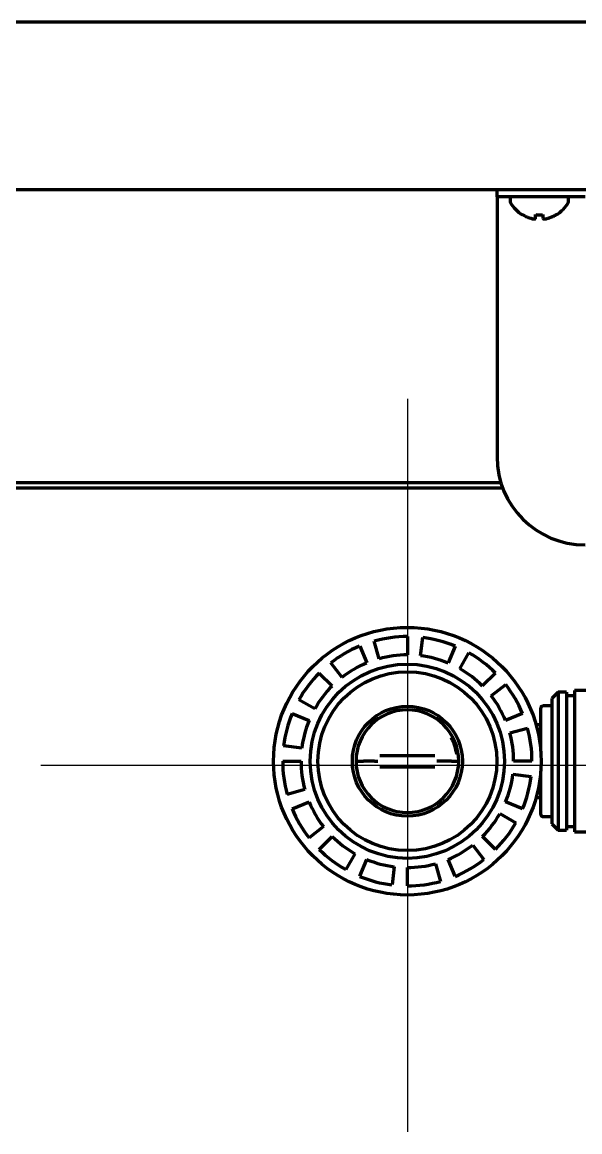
# Model space of a CAD drawing. Header units: inches. Extents: x -2983 to 7024, y 422 to 5529.
# Drawn here: x 6654.2 to 6730.2, y 2143.3 to 2294.7 of the extents above; entities that cross this region are included whole.
import ezdxf

# ---------------------------------------------------------------- set-up
doc = ezdxf.new("R2010")
doc.units = ezdxf.units.IN

# ---------------------------------------------------------------- blocks, each defined once
blk = doc.blocks.new('A$C773D0E90')
at = {"color": 4}
for p, q in [((0, 50), (0, -50)), ((-50, 0), (50, 0))]:
    blk.add_line(p, q, dxfattribs=at)

msp = doc.modelspace()

# ---------------------------------------------------------------- linework, layer by layer
at = {"linetype": 'Continuous', "lineweight": 70}
for p, q in [((6963.72, 2294.69), (6119.52, 2294.69)), ((6102.62, 2271.89), (6980.62, 2271.89)), ((6718.95, 2270.89), (6718.95, 2271.89)), ((6718.95, 2270.89), (6718.95, 2269.89)), ((6722.95, 2270.89), (6718.95, 2270.89)), ((6720.72, 2270.49), (6720.72, 2270.29)), ((6730.95, 2270.89), (6722.95, 2270.89)), ((6728.72, 2270.29), (6728.72, 2270.49)), ((6718.95, 2269.89), (6718.95, 2235.39)), ((6722.42, 2268.41), (6722.42, 2268.45)), ((6727.02, 2268.45), (6727.02, 2268.41)), ((6601.91, 2231.89), (6719.47, 2231.89)), ((6601.92, 2231.19), (6719.71, 2231.19)), ((6702.87, 2207.87), (6702.2, 2210.28)), ((6706.72, 2210.89), (6706.72, 2208.39)), ((6708.51, 2208.28), (6708.82, 2210.76)), ((6700.22, 2209.6), (6701.18, 2207.29)), ((6713.23, 2209.6), (6712.27, 2207.29)), ((6713.88, 2206.5), (6715.11, 2208.68)), ((6697.81, 2205.33), (6696.27, 2207.3)), ((6694.7, 2205.91), (6696.47, 2204.15)), ((6718.75, 2205.91), (6716.98, 2204.15)), ((6718.16, 2202.8), (6720.13, 2204.34)), ((6694.11, 2201.05), (6691.94, 2202.28)), ((6727.27, 2203.29), (6726.42, 2202.44)), ((6726.42, 2202.44), (6726.42, 2185.34)), ((6728.42, 2203.29), (6727.27, 2203.29)), ((6727.27, 2203.29), (6727.27, 2184.49)), ((6728.42, 2203.29), (6728.42, 2184.49)), ((6729.52, 2202.79), (6728.42, 2202.79)), ((6729.52, 2203.54), (6729.52, 2184.24)), ((6739.92, 2203.54), (6729.52, 2203.54)), ((6724.92, 2195.24), (6724.92, 2201.14)), ((6726.42, 2201.44), (6725.22, 2201.44)), ((6691.02, 2200.4), (6693.33, 2199.44)), ((6722.43, 2200.4), (6720.12, 2199.44)), ((6720.7, 2197.75), (6723.11, 2198.41)), ((6724.92, 2198.87), (6724.28, 2198.87)), ((6692.33, 2195.68), (6689.85, 2195.98)), ((6704.15, 2194.64), (6702.99, 2194.64)), ((6704.89, 2194.64), (6704.15, 2194.64)), ((6708.56, 2194.64), (6704.89, 2194.64)), ((6709.3, 2194.64), (6708.56, 2194.64)), ((6710.46, 2194.64), (6709.3, 2194.64)), ((6689.72, 2193.89), (6692.22, 2193.89)), ((6702.23, 2193.89), (6700.72, 2193.89)), ((6702.99, 2193.14), (6704.15, 2193.14)), ((6704.15, 2193.14), (6704.89, 2193.14)), ((6704.89, 2193.14), (6708.56, 2193.14)), ((6708.56, 2193.14), (6709.3, 2193.14)), ((6709.3, 2193.14), (6710.46, 2193.14)), ((6712.72, 2193.89), (6711.22, 2193.89)), ((6723.72, 2193.89), (6721.22, 2193.89)), ((6721.11, 2192.11), (6723.59, 2191.8)), ((6724.92, 2186.64), (6724.92, 2192.54)), ((6692.75, 2190.03), (6690.34, 2189.37)), ((6724.28, 2188.92), (6724.92, 2188.92)), ((6691.02, 2187.39), (6693.33, 2188.34)), ((6722.43, 2187.39), (6720.12, 2188.34)), ((6719.34, 2186.74), (6721.51, 2185.5)), ((6725.22, 2186.34), (6726.42, 2186.34)), ((6695.29, 2184.98), (6693.32, 2183.44)), ((6726.42, 2185.34), (6727.27, 2184.49)), ((6727.27, 2184.49), (6728.42, 2184.49)), ((6728.42, 2184.99), (6729.52, 2184.99)), ((6729.52, 2184.24), (6739.92, 2184.24)), ((6694.7, 2181.87), (6696.47, 2183.64)), ((6718.75, 2181.87), (6716.98, 2183.64)), ((6699.57, 2181.28), (6698.33, 2179.11)), ((6715.64, 2182.45), (6717.17, 2180.48)), ((6700.22, 2178.19), (6701.18, 2180.5)), ((6704.94, 2179.5), (6704.63, 2177.02)), ((6710.58, 2179.91), (6711.25, 2177.5)), ((6713.23, 2178.19), (6712.27, 2180.5)), ((6706.72, 2176.89), (6706.72, 2179.39))]:
    msp.add_line(p, q, dxfattribs=at)
for radius in [18.25, 13.25, 12.2, 7.5]:
    msp.add_circle((6706.72, 2193.89), radius, dxfattribs=at)
for centre, radius, start, end in [((6721.12, 2270.49), 0.4, 90, 180), ((6721.12, 2270.29), 0.4, 180, 210.3012), ((6728.32, 2270.49), 0.4, 0, 90), ((6728.32, 2270.29), 0.4, 329.6988, 0), ((6724.92, 2272.51), 4.8, 210.3012, 238.6273), ((6724.53, 2272.51), 4.8, 301.3727, 329.6988), ((6730.95, 2235.39), 12, 180, 270), ((6706.72, 2193.89), 17, 90, 105.4286), ((6706.72, 2193.89), 17, 67.5, 82.9286), ((6706.72, 2193.89), 17, 112.5, 127.9286), ((6706.72, 2193.89), 14.5, 90, 105.4286), ((6706.72, 2193.89), 14.5, 67.5, 82.9286), ((6706.72, 2193.89), 17, 45, 60.4286), ((6706.72, 2193.89), 14.5, 112.5, 127.9286), ((6706.72, 2193.89), 17, 135, 150.4286), ((6706.72, 2193.89), 14.5, 45, 60.4286), ((6706.72, 2193.89), 14.5, 135, 150.4286), ((6706.72, 2193.89), 17, 22.5, 37.9286), ((6706.72, 2193.89), 14.5, 22.5, 37.9286), ((6706.72, 2193.89), 7, 0, 180), ((6725.22, 2201.14), 0.3, 90, 180), ((6706.72, 2193.89), 17, 157.5, 172.9286), ((6706.72, 2193.89), 14.5, 157.5, 172.9286), ((6706.72, 2193.89), 14.5, 0, 15.4286), ((6706.72, 2193.89), 17, 0, 15.4286), ((6706.72, 2193.89), 6.8, 7.9664, 28.0765), ((6706.72, 2193.89), 17, 180, 195.4286), ((6706.72, 2193.89), 14.5, 180, 195.4286), ((6706.72, 2193.89), 7, 180, 0), ((6706.72, 2193.89), 14.5, 337.5, 352.9286), ((6706.72, 2193.89), 17, 337.5, 352.9286), ((6706.72, 2193.89), 17, 202.5, 217.9286), ((6706.72, 2193.89), 14.5, 202.5, 217.9286), ((6706.72, 2193.89), 14.5, 315, 330.4286), ((6706.72, 2193.89), 17, 315, 330.4286), ((6725.22, 2186.64), 0.3, 180, 270), ((6706.72, 2193.89), 14.5, 225, 240.4286), ((6706.72, 2193.89), 17, 225, 240.4286), ((6706.72, 2193.89), 14.5, 292.5, 307.9286), ((6706.72, 2193.89), 14.5, 247.5, 262.9286), ((6706.72, 2193.89), 14.5, 270, 285.4286), ((6706.72, 2193.89), 17, 292.5, 307.9286), ((6706.72, 2193.89), 17, 247.5, 262.9286), ((6706.72, 2193.89), 17, 270, 285.4286)]:
    msp.add_arc(centre, radius, start, end, dxfattribs=at)
for points, knots in [([(6722.42, 2268.45), (6722.63, 2268.32), (6722.84, 2268.21), (6723.16, 2268.08), (6723.27, 2268.03), (6723.5, 2267.96), (6723.61, 2267.93), (6723.72, 2267.9)], [0, 0, 0, 0, 0.5, 0.5, 0.75, 0.75, 1, 1, 1, 1]), ([(6725.22, 2268.45), (6725.22, 2268.32), (6725.22, 2268.21), (6725.22, 2268.08), (6725.22, 2268.03), (6725.22, 2267.96), (6725.22, 2267.93), (6725.22, 2267.9)], [0, 0, 0, 0, 0.5, 0.5, 0.75, 0.75, 1, 1, 1, 1]), ([(6699.72, 2193.89), (6699.72, 2193.89), (6699.72, 2193.89), (6699.73, 2193.89), (6699.73, 2193.89), (6699.73, 2193.89), (6699.73, 2193.89), (6699.74, 2193.89), (6699.76, 2193.89), (6699.78, 2193.89), (6699.79, 2193.89), (6699.83, 2193.89), (6699.86, 2193.89), (6699.91, 2193.89), (6699.93, 2193.89), (6699.96, 2193.89), (6699.97, 2193.89), (6699.99, 2193.89), (6700.01, 2193.89), (6700.06, 2193.89), (6700.11, 2193.89), (6700.18, 2193.89), (6700.2, 2193.89), (6700.22, 2193.89), (6700.24, 2193.89), (6700.28, 2193.89), (6700.31, 2193.89), (6700.4, 2193.89), (6700.46, 2193.89), (6700.54, 2193.89), (6700.56, 2193.89), (6700.59, 2193.89), (6700.64, 2193.89), (6700.69, 2193.89), (6700.72, 2193.89)], [0, 0, 0, 0, 0.030929, 0.030929, 0.046559, 0.046559, 0.06219, 0.12471, 0.187231, 0.187231, 0.249752, 0.249752, 0.374793, 0.374793, 0.437314, 0.437314, 0.468574, 0.468574, 0.499834, 0.499834, 0.624876, 0.624876, 0.656136, 0.656136, 0.687397, 0.687397, 0.749917, 0.749917, 0.874959, 0.874959, 0.906219, 0.906219, 0.937479, 1, 1, 1, 1]), ([(6702.23, 2193.89), (6702.26, 2193.89), (6702.29, 2193.89), (6702.34, 2193.89), (6702.36, 2193.89), (6702.41, 2193.89), (6702.44, 2193.89), (6702.49, 2193.89), (6702.51, 2193.89), (6702.55, 2193.89), (6702.57, 2193.89), (6702.61, 2193.89), (6702.62, 2193.89), (6702.66, 2193.89), (6702.67, 2193.89), (6702.69, 2193.89), (6702.69, 2193.89), (6702.7, 2193.89)], [0, 0, 0, 0, 0.134311, 0.134311, 0.268604, 0.268604, 0.402882, 0.402882, 0.537146, 0.537146, 0.671447, 0.671447, 0.805717, 0.805717, 0.939999, 0.939999, 1, 1, 1, 1]), ([(6711.22, 2193.89), (6711.19, 2193.89), (6711.16, 2193.89), (6711.11, 2193.89), (6711.08, 2193.89), (6711.03, 2193.89), (6711.01, 2193.89), (6710.96, 2193.89), (6710.94, 2193.89), (6710.9, 2193.89), (6710.88, 2193.89), (6710.84, 2193.89), (6710.82, 2193.89), (6710.79, 2193.89), (6710.78, 2193.89), (6710.76, 2193.89), (6710.76, 2193.89), (6710.75, 2193.89)], [0, 0, 0, 0, 0.134311, 0.134311, 0.268604, 0.268604, 0.402882, 0.402882, 0.537146, 0.537146, 0.671447, 0.671447, 0.805717, 0.805717, 0.939999, 0.939999, 1, 1, 1, 1]), ([(6712.72, 2193.89), (6712.79, 2193.89), (6712.86, 2193.89), (6712.95, 2193.89), (6712.98, 2193.89), (6713.05, 2193.89), (6713.08, 2193.89), (6713.17, 2193.89), (6713.22, 2193.89), (6713.29, 2193.89), (6713.31, 2193.89), (6713.33, 2193.89), (6713.35, 2193.89), (6713.38, 2193.89), (6713.41, 2193.89), (6713.48, 2193.89), (6713.52, 2193.89), (6713.56, 2193.89), (6713.57, 2193.89), (6713.59, 2193.89), (6713.61, 2193.89), (6713.65, 2193.89), (6713.67, 2193.89), (6713.69, 2193.89), (6713.69, 2193.89), (6713.7, 2193.89), (6713.7, 2193.89), (6713.71, 2193.89), (6713.72, 2193.89), (6713.72, 2193.89), (6713.72, 2193.89), (6713.72, 2193.89), (6713.72, 2193.89), (6713.72, 2193.89), (6713.72, 2193.89)], [0, 0, 0, 0, 0.125062, 0.125062, 0.187592, 0.187592, 0.250123, 0.250123, 0.375185, 0.375185, 0.40645, 0.40645, 0.437716, 0.437716, 0.500246, 0.500246, 0.625308, 0.625308, 0.656573, 0.656573, 0.687839, 0.750369, 0.8129, 0.8129, 0.844166, 0.844166, 0.875431, 0.875431, 0.937962, 0.937962, 0.953594, 0.953594, 0.969227, 1, 1, 1, 1])]:
    msp.add_open_spline(points, degree=3, knots=knots, dxfattribs=at)
for points in [[(6723.72, 2267.9), (6723.75, 2267.89), (6723.8, 2267.89), (6723.87, 2267.88), (6723.94, 2267.88), (6724.01, 2267.88), (6724.08, 2267.88), (6724.15, 2267.89), (6724.2, 2267.89), (6724.22, 2267.9)], [(6724.22, 2267.9), (6724.22, 2267.91), (6724.22, 2267.94), (6724.22, 2267.99), (6724.22, 2268.05), (6724.22, 2268.11), (6724.22, 2268.17), (6724.22, 2268.25), (6724.22, 2268.34), (6724.22, 2268.41), (6724.22, 2268.45)], [(6724.22, 2268.45), (6724.39, 2268.42), (6724.72, 2268.4), (6725.06, 2268.42), (6725.22, 2268.45)], [(6725.22, 2267.9), (6725.25, 2267.89), (6725.3, 2267.89), (6725.38, 2267.88), (6725.45, 2267.88), (6725.52, 2267.88), (6725.59, 2267.88), (6725.66, 2267.89), (6725.7, 2267.89), (6725.72, 2267.9)], [(6725.72, 2267.9), (6725.78, 2267.91), (6725.89, 2267.94), (6726.05, 2267.99), (6726.21, 2268.05), (6726.36, 2268.11), (6726.51, 2268.17), (6726.67, 2268.25), (6726.84, 2268.34), (6726.96, 2268.41), (6727.02, 2268.45)]]:
    msp.add_open_spline(points, degree=3, dxfattribs=at)

# ---------------------------------------------------------------- block references
msp.add_blockref('A$C773D0E90', (6706.72, 2193.34))

doc.saveas('drawing.dxf')
